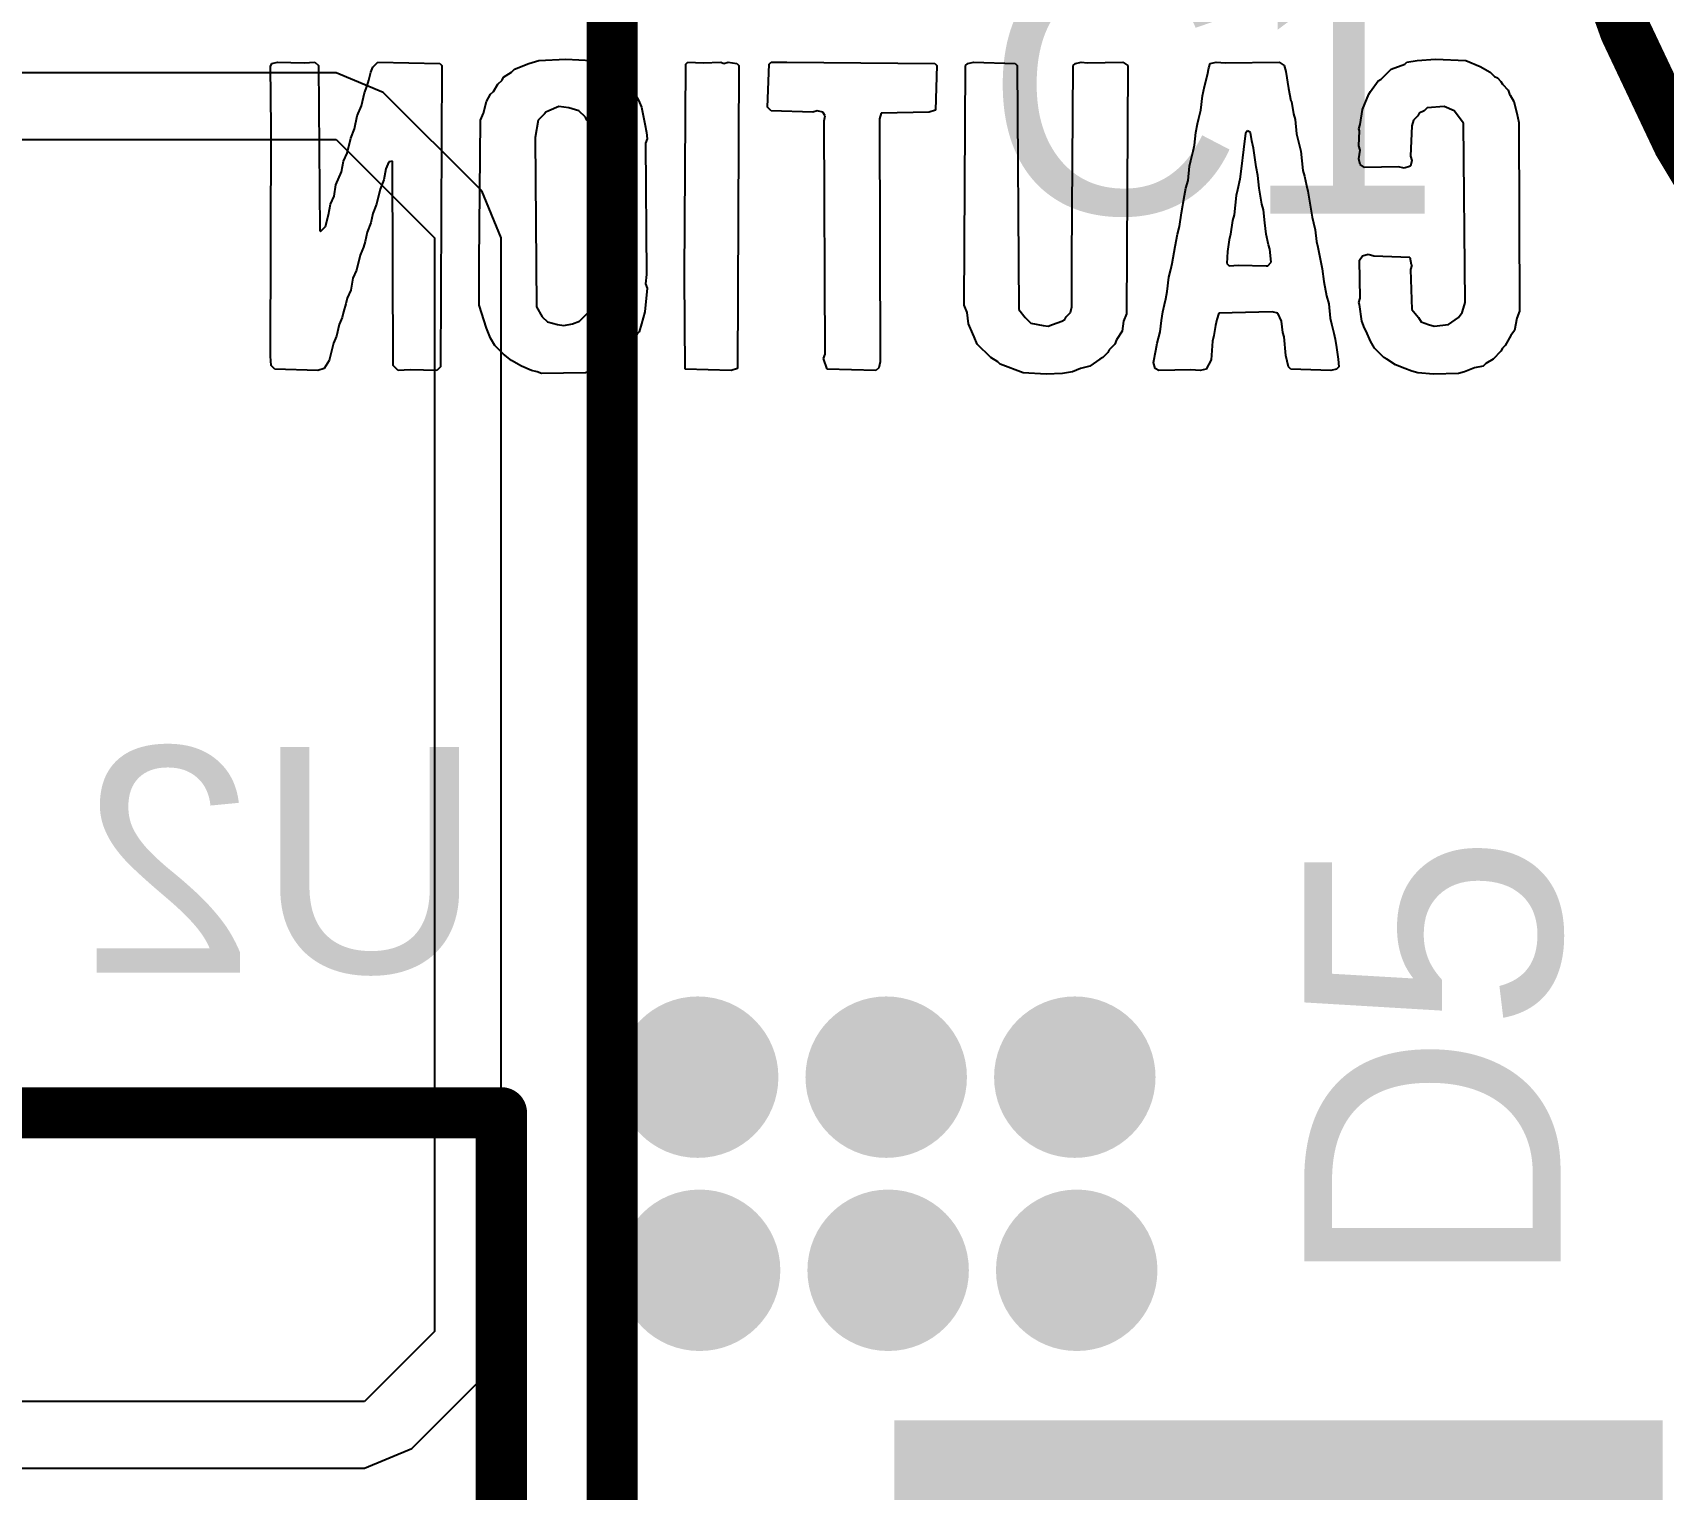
# Model space of a CAD drawing. Header units: millimetres. Extents: x -6 to 110, y 0 to 86.
# Drawn here: x 18.224 to 22.264, y 17.813 to 21.422 of the extents above; entities that cross this region are included whole.
import ezdxf

# ---------------------------------------------------------------- set-up
doc = ezdxf.new("R2010")
doc.units = ezdxf.units.MM
for name, color, linetype in [('BottomLayer', 5, 'Continuous'), ('BottomOverlay', 54, 'Continuous'), ('MidLayer1', 16, 'Continuous'), ('MidLayer2', 76, 'Continuous'), ('TopLayer', 1, 'Continuous'), ('TopOverlay', 2, 'Continuous'), ('TopPaste', 8, 'Continuous'), ('TopSolder', 216, 'Continuous'), ('ViaHoleLayer', 16, 'Continuous')]:
    doc.layers.add(name, color=color, linetype=linetype)
doc.styles.add('Arial', font='', dxfattribs={"height": 0.2})
doc.styles.get('Arial').set_extended_font_data('Arial')

# ---------------------------------------------------------------- blocks, each defined once
blk = doc.blocks.new('KCXC1302G6R8MF_15')
at = {"layer": 'TopOverlay'}
for p, q in [((2.5947, 1.8122), (2.8222, 1.4473)), ((2.8222, 1.4473), (2.9969, 1.0543))]:
    blk.add_line(p, q, dxfattribs=at)
at = {"layer": 'TopOverlay', "const_width": 0.127}
blk.add_lwpolyline([(3.1496, 0, 1), (-3.1496, 0, 1)], format="xyb", close=True, dxfattribs=at)
blk = doc.blocks.new('HF32FA_G_005_HSL1_27')
at = {"layer": 'TopOverlay', "const_width": 0.127}
blk.add_lwpolyline([(-8.8138, -5.08), (8.8138, -5.08)], dxfattribs=at)
blk = doc.blocks.new('SOT_89_3_B_42')
at = {"layer": 'BottomOverlay', "const_width": 0.127}
for points in [[(-2.3114, 0.889), (-2.3114, -1.7272)], [(-1.1176, -1.7272), (-2.3114, -1.7272)]]:
    blk.add_lwpolyline(points, dxfattribs=at)
at = {"layer": 'BottomOverlay', "const_width": 0.0635}
for points in [[(-2.3432, -1.7272, 1), (-2.2797, -1.7272, 1)], [(-2.3432, -1.7272, 1), (-2.2797, -1.7272, 1)], [(-1.1494, -1.7272, 1), (-1.0859, -1.7272, 1)]]:
    blk.add_lwpolyline(points, format="xyb", close=True, dxfattribs=at)
blk = doc.blocks.new('SMA_63')
at = {"layer": 'TopLayer'}
blk.add_hatch(color=1, dxfattribs=at).paths.add_polyline_path([(0.85, 0.85), (3.15, 0.85), (3.15, -0.85), (0.85, -0.85)])
at = {"layer": 'TopPaste'}
blk.add_hatch(color=8, dxfattribs=at).paths.add_polyline_path([(0.85, 0.85), (3.15, 0.85), (3.15, -0.85), (0.85, -0.85)])
at = {"layer": 'TopSolder'}
blk.add_hatch(color=216, dxfattribs=at).paths.add_polyline_path([(0.7484, 0.9516), (3.2516, 0.9516), (3.2516, -0.9516), (0.7484, -0.9516)])

msp = doc.modelspace()

# ---------------------------------------------------------------- hatches: boundary and pattern name
at = {"layer": 'BottomLayer'}
h = msp.add_hatch(color=5, dxfattribs=at)
edge = h.paths.add_edge_path()
edge.add_arc((19.8714, 18.8341), 0.2, 0, 360)
h = msp.add_hatch(color=5, dxfattribs=at)
edge = h.paths.add_edge_path()
edge.add_arc((20.3385, 18.8341), 0.2, 0, 360)
h = msp.add_hatch(color=5, dxfattribs=at)
edge = h.paths.add_edge_path()
edge.add_arc((20.8057, 18.8341), 0.2, 0, 360)
h = msp.add_hatch(color=5, dxfattribs=at)
edge = h.paths.add_edge_path()
edge.add_arc((19.8762, 18.3556), 0.2, 0, 360)
h = msp.add_hatch(color=5, dxfattribs=at)
edge = h.paths.add_edge_path()
edge.add_arc((20.3433, 18.3556), 0.2, 0, 360)
h = msp.add_hatch(color=5, dxfattribs=at)
edge = h.paths.add_edge_path()
edge.add_arc((20.8104, 18.3556), 0.2, 0, 360)
at = {"layer": 'MidLayer1'}
h = msp.add_hatch(color=16, dxfattribs=at)
edge = h.paths.add_edge_path()
edge.add_arc((19.8714, 18.8341), 0.2, 0, 360)
h = msp.add_hatch(color=16, dxfattribs=at)
edge = h.paths.add_edge_path()
edge.add_arc((20.3385, 18.8341), 0.2, 0, 360)
h = msp.add_hatch(color=16, dxfattribs=at)
edge = h.paths.add_edge_path()
edge.add_arc((20.8057, 18.8341), 0.2, 0, 360)
h = msp.add_hatch(color=16, dxfattribs=at)
edge = h.paths.add_edge_path()
edge.add_arc((19.8762, 18.3556), 0.2, 0, 360)
h = msp.add_hatch(color=16, dxfattribs=at)
edge = h.paths.add_edge_path()
edge.add_arc((20.3433, 18.3556), 0.2, 0, 360)
h = msp.add_hatch(color=16, dxfattribs=at)
edge = h.paths.add_edge_path()
edge.add_arc((20.8104, 18.3556), 0.2, 0, 360)
at = {"layer": 'MidLayer2'}
h = msp.add_hatch(color=76, dxfattribs=at)
edge = h.paths.add_edge_path()
edge.add_arc((19.8714, 18.8341), 0.2, 0, 360)
h = msp.add_hatch(color=76, dxfattribs=at)
edge = h.paths.add_edge_path()
edge.add_arc((20.3385, 18.8341), 0.2, 0, 360)
h = msp.add_hatch(color=76, dxfattribs=at)
edge = h.paths.add_edge_path()
edge.add_arc((20.8057, 18.8341), 0.2, 0, 360)
h = msp.add_hatch(color=76, dxfattribs=at)
edge = h.paths.add_edge_path()
edge.add_arc((19.8762, 18.3556), 0.2, 0, 360)
h = msp.add_hatch(color=76, dxfattribs=at)
edge = h.paths.add_edge_path()
edge.add_arc((20.3433, 18.3556), 0.2, 0, 360)
h = msp.add_hatch(color=76, dxfattribs=at)
edge = h.paths.add_edge_path()
edge.add_arc((20.8104, 18.3556), 0.2, 0, 360)
at = {"layer": 'TopLayer'}
h = msp.add_hatch(color=1, dxfattribs=at)
edge = h.paths.add_edge_path()
edge.add_arc((19.8714, 18.8341), 0.2, 0, 360)
h = msp.add_hatch(color=1, dxfattribs=at)
edge = h.paths.add_edge_path()
edge.add_arc((20.3385, 18.8341), 0.2, 0, 360)
h = msp.add_hatch(color=1, dxfattribs=at)
edge = h.paths.add_edge_path()
edge.add_arc((20.8057, 18.8341), 0.2, 0, 360)
h = msp.add_hatch(color=1, dxfattribs=at)
edge = h.paths.add_edge_path()
edge.add_arc((19.8762, 18.3556), 0.2, 0, 360)
h = msp.add_hatch(color=1, dxfattribs=at)
edge = h.paths.add_edge_path()
edge.add_arc((20.3433, 18.3556), 0.2, 0, 360)
h = msp.add_hatch(color=1, dxfattribs=at)
edge = h.paths.add_edge_path()
edge.add_arc((20.8104, 18.3556), 0.2, 0, 360)
at = {"layer": 'ViaHoleLayer'}
h = msp.add_hatch(color=16, dxfattribs=at)
edge = h.paths.add_edge_path()
edge.add_arc((19.8714, 18.8341), 0.1, 0, 360)
h = msp.add_hatch(color=16, dxfattribs=at)
edge = h.paths.add_edge_path()
edge.add_arc((20.3385, 18.8341), 0.1, 0, 360)
h = msp.add_hatch(color=16, dxfattribs=at)
edge = h.paths.add_edge_path()
edge.add_arc((20.8057, 18.8341), 0.1, 0, 360)
h = msp.add_hatch(color=16, dxfattribs=at)
edge = h.paths.add_edge_path()
edge.add_arc((19.8762, 18.3556), 0.1, 0, 360)
h = msp.add_hatch(color=16, dxfattribs=at)
edge = h.paths.add_edge_path()
edge.add_arc((20.3433, 18.3556), 0.1, 0, 360)
h = msp.add_hatch(color=16, dxfattribs=at)
edge = h.paths.add_edge_path()
edge.add_arc((20.8104, 18.3556), 0.1, 0, 360)

# ---------------------------------------------------------------- linework, layer by layer
at = {"layer": 'BottomOverlay'}
for p, q in [((18.8129, 21.3385), (18.8165, 21.3456)), ((18.8147, 21.1874), (18.8129, 21.3385)), ((18.8165, 21.3456), (18.8307, 21.3491)), ((18.8307, 21.3491), (18.8964, 21.3474)), ((18.8964, 21.3474), (18.9231, 21.3491)), ((18.9231, 21.3491), (18.932, 21.3403)), ((18.932, 21.3403), (18.9355, 20.9314)), ((19.0618, 21.3243), (19.0671, 21.3367)), ((19.0671, 21.3367), (19.0795, 21.3491)), ((19.0795, 21.3491), (19.2324, 21.3456)), ((19.2324, 21.3456), (19.2377, 21.3403)), ((19.2377, 21.3403), (19.2342, 20.5937)), ((19.4101, 21.3243), (19.4173, 21.3314)), ((19.4173, 21.3314), (19.4528, 21.3456)), ((19.4528, 21.3456), (19.4777, 21.3527)), ((19.4777, 21.3527), (19.5452, 21.3563)), ((19.5452, 21.3563), (19.6092, 21.3527)), ((19.6092, 21.3527), (19.6412, 21.3385)), ((19.6412, 21.3385), (19.6661, 21.3243)), ((19.8385, 20.8212), (19.8421, 21.3438)), ((19.8421, 21.3438), (19.8474, 21.3491)), ((19.8474, 21.3491), (19.8847, 21.3474)), ((19.8847, 21.3474), (19.9292, 21.3491)), ((19.9292, 21.3491), (19.9363, 21.3456)), ((19.9363, 21.3456), (19.947, 21.3491)), ((19.947, 21.3491), (19.9683, 21.3456)), ((19.9683, 21.3456), (19.9736, 21.3403)), ((19.9736, 21.3403), (19.9701, 20.5901)), ((20.0447, 21.2372), (20.0483, 21.3438)), ((20.0483, 21.3438), (20.0536, 21.3491)), ((20.0536, 21.3491), (20.0892, 21.3491)), ((20.0892, 21.3491), (20.0927, 21.3491)), ((20.0927, 21.3491), (20.4589, 21.3456)), ((20.4589, 21.3456), (20.4642, 21.3403)), ((20.4642, 21.3403), (20.4607, 21.2301)), ((20.5318, 20.7466), (20.5353, 21.3403)), ((20.5353, 21.3403), (20.5406, 21.3456)), ((20.5406, 21.3456), (20.5549, 21.3491)), ((20.5549, 21.3491), (20.658, 21.3456)), ((20.658, 21.3456), (20.6633, 21.3403)), ((20.6633, 21.3403), (20.6668, 20.7359)), ((20.7984, 20.8603), (20.8019, 21.3403)), ((20.8019, 21.3403), (20.8073, 21.3456)), ((20.8073, 21.3456), (20.8215, 21.3491)), ((20.8215, 21.3491), (20.8375, 21.3474)), ((20.8375, 21.3474), (20.9246, 21.3491)), ((20.9246, 21.3491), (20.937, 21.3403)), ((20.937, 21.3403), (20.9335, 20.7252)), ((21.1343, 21.3172), (21.1379, 21.3349)), ((21.1379, 21.3349), (21.1414, 21.3456)), ((21.1414, 21.3456), (21.1557, 21.3491)), ((21.1557, 21.3491), (21.1788, 21.3474)), ((21.1788, 21.3474), (21.3121, 21.3491)), ((21.3121, 21.3491), (21.3245, 21.3403)), ((21.3245, 21.3403), (21.3281, 21.326)), ((21.5645, 21.3065), (21.5894, 21.3314)), ((21.5894, 21.3314), (21.6232, 21.3438)), ((21.6232, 21.3438), (21.6285, 21.3491)), ((21.6285, 21.3491), (21.6534, 21.3527)), ((21.6534, 21.3527), (21.6996, 21.3563)), ((21.6996, 21.3563), (21.7742, 21.3527)), ((21.7742, 21.3527), (21.8098, 21.3385)), ((21.8098, 21.3385), (21.8347, 21.3243)), ((19.0458, 21.2727), (19.0529, 21.2905)), ((19.0529, 21.2905), (19.0564, 21.3047)), ((19.0564, 21.3047), (19.0618, 21.3243)), ((19.3657, 21.2763), (19.3764, 21.294)), ((19.3764, 21.294), (19.387, 21.3047)), ((19.387, 21.3047), (19.3906, 21.3118)), ((19.3906, 21.3118), (19.4101, 21.3243)), ((19.6661, 21.3243), (19.6732, 21.3172)), ((19.6732, 21.3172), (19.6803, 21.3136)), ((19.6803, 21.3136), (19.707, 21.2869)), ((21.1272, 21.2887), (21.1343, 21.3172)), ((21.3281, 21.326), (21.3352, 21.2834)), ((21.5378, 21.2763), (21.5574, 21.3029)), ((21.5574, 21.3029), (21.5645, 21.3065)), ((21.8347, 21.3243), (21.8453, 21.3136)), ((21.8453, 21.3136), (21.8525, 21.31)), ((21.8525, 21.31), (21.8613, 21.3012)), ((21.8613, 21.3012), (21.8649, 21.294)), ((21.8649, 21.294), (21.8791, 21.2798)), ((19.0386, 21.2407), (19.0458, 21.2727)), ((19.3408, 21.2229), (19.3479, 21.2514)), ((19.3479, 21.2514), (19.3586, 21.2692)), ((19.3586, 21.2692), (19.3657, 21.2763)), ((19.707, 21.2869), (19.7105, 21.2798)), ((19.7105, 21.2798), (19.7248, 21.2549)), ((19.7248, 21.2549), (19.7319, 21.2372)), ((21.1183, 21.2301), (21.1219, 21.2656)), ((21.1219, 21.2656), (21.1272, 21.2887)), ((21.3352, 21.2834), (21.3405, 21.2532)), ((21.3405, 21.2532), (21.3423, 21.2514)), ((21.3423, 21.2514), (21.3476, 21.2212)), ((21.5183, 21.2318), (21.5343, 21.2692)), ((21.5343, 21.2692), (21.5378, 21.2763)), ((21.8791, 21.2798), (21.8827, 21.2692)), ((21.8827, 21.2692), (21.8844, 21.2674)), ((21.8844, 21.2674), (21.8933, 21.2514)), ((21.8933, 21.2514), (21.9004, 21.2229)), ((19.0209, 21.1838), (19.028, 21.2158)), ((19.028, 21.2158), (19.0386, 21.2407)), ((19.3337, 21.2052), (19.3408, 21.2229)), ((19.4901, 21.2194), (19.4759, 21.2052)), ((19.4919, 21.2212), (19.4901, 21.2194)), ((19.4955, 21.2247), (19.4919, 21.2212)), ((19.5026, 21.2283), (19.4955, 21.2247)), ((19.5275, 21.2389), (19.5026, 21.2283)), ((19.5523, 21.2354), (19.5275, 21.2389)), ((19.5772, 21.2283), (19.5523, 21.2354)), ((19.5932, 21.2123), (19.5772, 21.2283)), ((19.5968, 21.2052), (19.5932, 21.2123)), ((19.7319, 21.2372), (19.7408, 21.1963)), ((20.0536, 21.2283), (20.0447, 21.2372)), ((20.1567, 21.2247), (20.0536, 21.2283)), ((20.1674, 21.2283), (20.1567, 21.2247)), ((20.1816, 21.2247), (20.1674, 21.2283)), ((20.1869, 21.2158), (20.1816, 21.2247)), ((20.1851, 21.2034), (20.1869, 21.2158)), ((20.3256, 21.2229), (20.322, 21.2087)), ((20.4447, 21.2247), (20.3256, 21.2229)), ((20.4607, 21.2301), (20.4447, 21.2247)), ((21.1094, 21.1963), (21.113, 21.2105)), ((21.113, 21.2105), (21.1183, 21.2301)), ((21.3476, 21.2212), (21.3512, 21.2069)), ((21.5129, 21.1945), (21.5183, 21.2318)), ((21.6551, 21.2158), (21.6445, 21.2052)), ((21.6587, 21.2229), (21.6551, 21.2158)), ((21.6711, 21.2283), (21.6587, 21.2229)), ((21.6783, 21.2354), (21.6711, 21.2283)), ((21.7209, 21.2389), (21.6783, 21.2354)), ((21.7458, 21.2283), (21.7209, 21.2389)), ((21.7689, 21.1981), (21.7458, 21.2283)), ((21.9004, 21.2229), (21.9058, 21.1998)), ((18.8129, 20.6204), (18.8147, 21.1838)), ((18.8147, 21.1838), (18.8147, 21.1874)), ((19.012, 21.1607), (19.0209, 21.1838)), ((19.3302, 20.8532), (19.3337, 21.2052)), ((19.4759, 21.2052), (19.4688, 21.1625)), ((19.6039, 21.1981), (19.5968, 21.2052)), ((19.6074, 20.8106), (19.6039, 21.1981)), ((19.7408, 21.1963), (19.7443, 21.175)), ((19.7443, 21.175), (19.7461, 21.159)), ((20.1869, 20.6257), (20.1851, 21.2034)), ((20.322, 21.2087), (20.3238, 20.6061)), ((21.1023, 21.143), (21.1059, 21.175)), ((21.1059, 21.175), (21.1094, 21.1963)), ((21.2285, 21.1732), (21.2232, 21.1323)), ((21.2339, 21.1785), (21.2285, 21.1732)), ((21.241, 21.175), (21.2339, 21.1785)), ((21.2445, 21.1536), (21.241, 21.175)), ((21.3512, 21.2069), (21.3547, 21.1714)), ((21.3547, 21.1714), (21.3654, 21.1287)), ((21.5094, 21.1838), (21.5129, 21.1945)), ((21.5112, 21.1785), (21.5094, 21.1838)), ((21.5094, 21.1412), (21.5112, 21.1785)), ((21.6409, 21.1909), (21.6374, 21.1163)), ((21.6445, 21.2052), (21.6409, 21.1909)), ((21.7725, 20.7537), (21.7689, 21.1981)), ((21.9058, 21.1998), (21.9076, 20.7323)), ((19.0031, 21.1234), (19.012, 21.1607)), ((19.4688, 21.1625), (19.4724, 20.743)), ((19.7461, 21.159), (19.7425, 21.1483)), ((19.7425, 21.1483), (19.7443, 20.823)), ((21.0935, 21.1056), (21.0988, 21.1287)), ((21.0988, 21.1287), (21.1023, 21.143)), ((21.2232, 21.1323), (21.2179, 21.0843)), ((21.2481, 21.1358), (21.2445, 21.1536)), ((21.2552, 21.0896), (21.2481, 21.1358)), ((21.3654, 21.1287), (21.3707, 21.0807)), ((21.5129, 21.1305), (21.5094, 21.1412)), ((21.5094, 21.1092), (21.5129, 21.1305)), ((18.9889, 21.0772), (18.9942, 21.1039)), ((18.9942, 21.1039), (19.0031, 21.1234)), ((19.1062, 21.1021), (19.0991, 21.0843)), ((19.1151, 21.1039), (19.1062, 21.1021)), ((19.1169, 20.5973), (19.1151, 21.1039)), ((21.0863, 21.0559), (21.0899, 21.0914)), ((21.0899, 21.0914), (21.0935, 21.1056)), ((21.2588, 21.0683), (21.2552, 21.0896)), ((21.5129, 21.095), (21.5094, 21.1092)), ((21.5236, 21.0879), (21.5129, 21.095)), ((21.6072, 21.0896), (21.5236, 21.0879)), ((21.6214, 21.0861), (21.6072, 21.0896)), ((21.6374, 21.0914), (21.6214, 21.0861)), ((21.6374, 21.1163), (21.6409, 21.1056)), ((21.6409, 21.1056), (21.6374, 21.0914)), ((18.9747, 21.0452), (18.9889, 21.0772)), ((19.0937, 21.0576), (19.0849, 21.0345)), ((19.0991, 21.0843), (19.0937, 21.0576)), ((21.081, 21.0363), (21.0863, 21.0559)), ((21.2143, 21.0594), (21.209, 21.0327)), ((21.2179, 21.0843), (21.2143, 21.0594)), ((21.2623, 21.0363), (21.2588, 21.0683)), ((21.3707, 21.0807), (21.3743, 21.0665)), ((21.3743, 21.0665), (21.3796, 21.0434)), ((18.9622, 20.9972), (18.9711, 21.0168)), ((18.9711, 21.0168), (18.9747, 21.0452)), ((19.0849, 21.0345), (19.076, 20.9972)), ((21.0703, 20.9759), (21.0775, 21.0185)), ((21.0775, 21.0185), (21.081, 21.0363)), ((21.2054, 21.0185), (21.2001, 20.9705)), ((21.209, 21.0327), (21.2054, 21.0185)), ((21.2694, 20.9972), (21.2623, 21.0363)), ((21.3796, 21.0434), (21.3832, 21.0292)), ((21.3832, 21.0292), (21.3939, 20.9652)), ((18.9498, 20.9421), (18.9569, 20.9705)), ((18.9569, 20.9705), (18.9622, 20.9972)), ((19.0671, 20.9741), (19.0618, 20.951)), ((19.076, 20.9972), (19.0671, 20.9741)), ((21.065, 20.9421), (21.0703, 20.9759)), ((21.2001, 20.9705), (21.1965, 20.9563)), ((21.273, 20.983), (21.2694, 20.9972)), ((21.2765, 20.951), (21.273, 20.983)), ((18.9355, 20.9314), (18.9373, 20.9297)), ((18.9373, 20.9297), (18.9498, 20.9421)), ((19.0529, 20.9279), (19.0475, 20.9048)), ((19.0618, 20.951), (19.0529, 20.9279)), ((21.0597, 20.9225), (21.065, 20.9421)), ((21.1965, 20.9563), (21.1912, 20.9225)), ((21.2801, 20.9225), (21.2765, 20.951)), ((21.3939, 20.9652), (21.3974, 20.951)), ((21.3974, 20.951), (21.401, 20.9332)), ((21.401, 20.9332), (21.4045, 20.9048)), ((19.044, 20.8905), (19.0351, 20.871)), ((19.0475, 20.9048), (19.044, 20.8905)), ((21.0472, 20.8497), (21.0543, 20.8923)), ((21.0543, 20.8923), (21.0597, 20.9225)), ((21.1877, 20.9083), (21.1841, 20.8799)), ((21.1912, 20.9225), (21.1877, 20.9083)), ((21.2854, 20.8959), (21.2801, 20.9225)), ((21.289, 20.8852), (21.2854, 20.8959)), ((21.4045, 20.9048), (21.4081, 20.8905)), ((21.4081, 20.8905), (21.4187, 20.8372)), ((19.0351, 20.871), (19.0262, 20.8337)), ((19.3302, 20.8497), (19.3302, 20.8532)), ((19.3302, 20.7466), (19.3302, 20.8497)), ((20.7984, 20.8568), (20.7984, 20.8603)), ((20.7984, 20.743), (20.7984, 20.8568)), ((21.0437, 20.8354), (21.0472, 20.8497)), ((21.1841, 20.8799), (21.1823, 20.8497)), ((21.1823, 20.8497), (21.1877, 20.8443)), ((21.1877, 20.8443), (21.2108, 20.8461)), ((21.2108, 20.8461), (21.2801, 20.8443)), ((21.2836, 20.8443), (21.2925, 20.8532)), ((21.2925, 20.8532), (21.289, 20.8852)), ((21.5112, 20.8586), (21.5183, 20.8692)), ((21.5129, 20.7643), (21.5112, 20.8586)), ((21.5183, 20.8692), (21.5325, 20.8728)), ((21.5325, 20.8728), (21.5467, 20.8692)), ((21.5467, 20.8692), (21.6356, 20.8657)), ((21.6356, 20.8657), (21.6391, 20.8479)), ((21.6409, 20.8461), (21.6374, 20.8354)), ((21.6391, 20.8479), (21.6409, 20.8461)), ((19.0173, 20.8141), (19.012, 20.7839)), ((19.0262, 20.8337), (19.0173, 20.8141)), ((19.6039, 20.743), (19.6074, 20.8106)), ((19.7443, 20.823), (19.7425, 20.7999)), ((19.8385, 20.8177), (19.8385, 20.8212)), ((19.8403, 20.5884), (19.8385, 20.8177)), ((21.0348, 20.7803), (21.0383, 20.8159)), ((21.0383, 20.8159), (21.0437, 20.8354)), ((21.2801, 20.8443), (21.2836, 20.8443)), ((21.4187, 20.8372), (21.4223, 20.8052)), ((21.4223, 20.8052), (21.4294, 20.7697)), ((21.6374, 20.8354), (21.6409, 20.7359)), ((19.012, 20.7839), (19.0031, 20.7643)), ((19.7461, 20.7892), (19.7408, 20.7306)), ((19.7425, 20.7999), (19.7461, 20.7892)), ((21.0312, 20.7626), (21.0348, 20.7803)), ((21.4294, 20.7697), (21.4347, 20.7501)), ((18.9942, 20.7306), (18.9907, 20.7164)), ((18.9995, 20.7501), (18.9942, 20.7306)), ((19.0031, 20.7643), (18.9995, 20.7501)), ((19.3479, 20.6897), (19.3302, 20.7466)), ((19.4724, 20.743), (19.4866, 20.7181)), ((19.579, 20.7075), (19.6003, 20.7288)), ((19.6003, 20.7288), (19.6039, 20.743)), ((19.7408, 20.7306), (19.7319, 20.7004)), ((20.5389, 20.7288), (20.5318, 20.7466)), ((20.5424, 20.7004), (20.5389, 20.7288)), ((20.6668, 20.7359), (20.6828, 20.7164)), ((20.7842, 20.7181), (20.7948, 20.7288)), ((20.7948, 20.7288), (20.7984, 20.743)), ((20.9335, 20.7252), (20.9264, 20.7075)), ((21.0206, 20.7092), (21.0241, 20.7306)), ((21.0241, 20.7306), (21.0277, 20.7483)), ((21.0277, 20.7483), (21.0312, 20.7626)), ((21.1628, 20.727), (21.1574, 20.711)), ((21.2943, 20.7306), (21.1628, 20.727)), ((21.3085, 20.727), (21.2943, 20.7306)), ((21.3174, 20.7075), (21.3085, 20.727)), ((21.4347, 20.7501), (21.4383, 20.7146)), ((21.5094, 20.7537), (21.5129, 20.7643)), ((21.5112, 20.7483), (21.5094, 20.7537)), ((21.5165, 20.7075), (21.5112, 20.7483)), ((21.6409, 20.7359), (21.6569, 20.7164)), ((21.7565, 20.7164), (21.7654, 20.7288)), ((21.7654, 20.7288), (21.7689, 20.7395)), ((21.7689, 20.7395), (21.7725, 20.7537)), ((21.9076, 20.7323), (21.9004, 20.7146)), ((18.9835, 20.6986), (18.9764, 20.6701)), ((18.9907, 20.7164), (18.9835, 20.6986)), ((19.3586, 20.6648), (19.3479, 20.6897)), ((19.4866, 20.7181), (19.499, 20.7057)), ((19.499, 20.7057), (19.5239, 20.6986)), ((19.5239, 20.6986), (19.5399, 20.6968)), ((19.5399, 20.6968), (19.5612, 20.7004)), ((19.5612, 20.7004), (19.579, 20.7075)), ((19.7319, 20.7004), (19.7265, 20.6808)), ((20.5531, 20.6755), (20.5424, 20.7004)), ((20.6828, 20.7164), (20.6971, 20.7021)), ((20.6971, 20.7021), (20.7273, 20.6968)), ((20.7273, 20.6968), (20.7397, 20.695)), ((20.7397, 20.695), (20.7504, 20.6986)), ((20.7504, 20.6986), (20.7735, 20.7075)), ((20.7735, 20.7075), (20.7806, 20.711)), ((20.7806, 20.711), (20.7842, 20.7181)), ((20.9264, 20.7075), (20.9228, 20.6826)), ((21.017, 20.6808), (21.0206, 20.7092)), ((21.1539, 20.6968), (21.1503, 20.6719)), ((21.1574, 20.711), (21.1539, 20.6968)), ((21.321, 20.679), (21.3174, 20.7075)), ((21.4383, 20.7146), (21.4418, 20.7004)), ((21.4418, 20.7004), (21.4472, 20.6772)), ((21.5236, 20.6897), (21.5165, 20.7075)), ((21.5272, 20.6826), (21.5236, 20.6897)), ((21.6569, 20.7164), (21.664, 20.7057)), ((21.664, 20.7057), (21.6818, 20.6986)), ((21.6818, 20.6986), (21.696, 20.695)), ((21.696, 20.695), (21.7316, 20.6986)), ((21.7316, 20.6986), (21.7565, 20.7164)), ((21.8951, 20.6844), (21.8862, 20.6719)), ((21.9004, 20.7146), (21.8951, 20.6844)), ((18.9693, 20.6524), (18.9587, 20.6097)), ((18.9764, 20.6701), (18.9693, 20.6524)), ((19.3693, 20.647), (19.3586, 20.6648)), ((19.3906, 20.6257), (19.3693, 20.647)), ((19.7212, 20.6755), (19.7034, 20.6435)), ((19.7265, 20.6808), (19.7212, 20.6755)), ((20.5566, 20.6684), (20.5531, 20.6755)), ((20.5638, 20.6506), (20.5566, 20.6684)), ((20.5975, 20.6168), (20.5638, 20.6506)), ((20.905, 20.6506), (20.8908, 20.6364)), ((20.9086, 20.6612), (20.905, 20.6506)), ((20.9228, 20.6826), (20.9086, 20.6612)), ((21.0064, 20.6346), (21.0099, 20.6524)), ((21.0099, 20.6524), (21.017, 20.6808)), ((21.1468, 20.6577), (21.1432, 20.6115)), ((21.1503, 20.6719), (21.1468, 20.6577)), ((21.3245, 20.6684), (21.321, 20.679)), ((21.3281, 20.6221), (21.3245, 20.6684)), ((21.4472, 20.6772), (21.4507, 20.663)), ((21.4507, 20.663), (21.4543, 20.6417)), ((21.5378, 20.6577), (21.5272, 20.6826)), ((21.5485, 20.6399), (21.5378, 20.6577)), ((21.872, 20.647), (21.8649, 20.6399)), ((21.8862, 20.6719), (21.872, 20.647)), ((18.8147, 20.5973), (18.8129, 20.6204)), ((18.9587, 20.6097), (18.9462, 20.5901)), ((19.4101, 20.6097), (19.3906, 20.6257)), ((19.435, 20.5955), (19.4101, 20.6097)), ((19.6661, 20.6097), (19.6448, 20.5955)), ((19.6732, 20.6133), (19.6661, 20.6097)), ((19.7034, 20.6435), (19.6732, 20.6133)), ((20.1834, 20.615), (20.1869, 20.6257)), ((20.1923, 20.5884), (20.1834, 20.615)), ((20.3238, 20.6061), (20.3202, 20.5919)), ((20.6153, 20.6061), (20.5975, 20.6168)), ((20.6206, 20.6008), (20.6153, 20.6061)), ((20.8677, 20.6133), (20.8428, 20.5955)), ((20.8748, 20.6168), (20.8677, 20.6133)), ((20.8873, 20.6293), (20.8748, 20.6168)), ((20.8908, 20.6364), (20.8873, 20.6293)), ((21.001, 20.6044), (21.0064, 20.6346)), ((21.0046, 20.5901), (21.001, 20.6044)), ((21.1432, 20.6115), (21.1308, 20.5884)), ((21.3352, 20.5937), (21.3281, 20.6221)), ((21.4543, 20.6417), (21.4578, 20.6133)), ((21.4578, 20.6133), (21.4596, 20.5937)), ((21.5716, 20.6168), (21.5485, 20.6399)), ((21.5787, 20.6133), (21.5716, 20.6168)), ((21.6, 20.599), (21.5787, 20.6133)), ((21.8418, 20.6133), (21.824, 20.6026)), ((21.8613, 20.6328), (21.8418, 20.6133)), ((21.8649, 20.6399), (21.8613, 20.6328)), ((18.8236, 20.5884), (18.8147, 20.5973)), ((18.9302, 20.5848), (18.8236, 20.5884)), ((18.9462, 20.5901), (18.9302, 20.5848)), ((19.1293, 20.5848), (19.1169, 20.5973)), ((19.1595, 20.5866), (19.1293, 20.5848)), ((19.2253, 20.5848), (19.1595, 20.5866)), ((19.2342, 20.5937), (19.2253, 20.5848)), ((19.4599, 20.5848), (19.435, 20.5955)), ((19.4741, 20.5813), (19.4599, 20.5848)), ((19.4848, 20.5777), (19.4741, 20.5813)), ((19.5932, 20.5795), (19.4848, 20.5777)), ((19.6074, 20.583), (19.5932, 20.5795)), ((19.6252, 20.5901), (19.6074, 20.583)), ((19.6448, 20.5955), (19.6252, 20.5901)), ((19.9541, 20.5848), (19.8403, 20.5884)), ((19.9701, 20.5901), (19.9541, 20.5848)), ((20.3131, 20.5848), (20.1923, 20.5884)), ((20.3202, 20.5919), (20.3131, 20.5848)), ((20.6775, 20.5795), (20.6206, 20.6008)), ((20.7344, 20.5759), (20.6775, 20.5795)), ((20.7753, 20.5777), (20.7344, 20.5759)), ((20.8002, 20.5813), (20.7753, 20.5777)), ((20.8197, 20.5901), (20.8002, 20.5813)), ((20.8428, 20.5955), (20.8197, 20.5901)), ((21.0135, 20.5848), (21.0046, 20.5901)), ((21.0935, 20.5866), (21.0135, 20.5848)), ((21.1166, 20.5848), (21.0935, 20.5866)), ((21.1308, 20.5884), (21.1166, 20.5848)), ((21.3405, 20.5884), (21.3352, 20.5937)), ((21.4401, 20.5848), (21.3405, 20.5884)), ((21.4543, 20.5884), (21.4401, 20.5848)), ((21.4596, 20.5937), (21.4543, 20.5884)), ((21.6232, 20.5901), (21.6, 20.599)), ((21.6409, 20.583), (21.6232, 20.5901)), ((21.6551, 20.5795), (21.6409, 20.583)), ((21.6943, 20.5759), (21.6551, 20.5795)), ((21.7565, 20.5777), (21.6943, 20.5759)), ((21.7707, 20.5813), (21.7565, 20.5777)), ((21.7956, 20.5919), (21.7707, 20.5813)), ((21.8169, 20.5955), (21.7956, 20.5919)), ((21.824, 20.6026), (21.8169, 20.5955))]:
    msp.add_line(p, q, dxfattribs=at)
at = {"layer": 'MidLayer1'}
for p, q in [((18.9757, 21.3224), (7.3909, 21.3224)), ((19.0923, 21.2741), (18.9757, 21.3224)), ((19.3364, 21.03), (19.0923, 21.2741)), ((7.3226, 21.1574), (18.9757, 21.1574)), ((18.9757, 21.1574), (19.2198, 20.9133)), ((19.3848, 20.9133), (19.3364, 21.03)), ((19.2198, 20.9133), (19.2198, 18.2038)), ((19.3848, 18.2038), (19.3848, 20.9133)), ((19.2198, 18.2038), (19.0463, 18.0303)), ((19.3364, 18.0871), (19.3848, 18.2038)), ((19.163, 17.9137), (19.3364, 18.0871)), ((19.0463, 18.0303), (10.0439, 18.0303)), ((19.0463, 17.8654), (19.163, 17.9137)), ((10.1123, 17.8654), (19.0463, 17.8654))]:
    msp.add_line(p, q, dxfattribs=at)

# ---------------------------------------------------------------- block references
for name, p, rotation in [('HF32FA_G_005_HSL1_27', (14.5796, 19.4056), 90), ('KCXC1302G6R8MF_15', (25.0792, 22.6328), 180), ('SOT_89_3_B_42', (17.0738, 17.0186), 180), ('SMA_63', (21.3106, 14.732), 90)]:
    msp.add_blockref(name, p, dxfattribs=dict(rotation=rotation))

# ---------------------------------------------------------------- texts
at = {"layer": 'BottomOverlay', "style": 'Arial', "text_generation_flag": 2}
msp.add_text('U2', height=0.5588, dxfattribs=at).set_placement((19.3407, 19.093))
at = {"layer": 'TopOverlay', "style": 'Arial'}
msp.add_text('C1', height=0.635, dxfattribs=at).set_placement((20.5821, 20.9739))
msp.add_text('D5', height=0.635, rotation=90, dxfattribs=at).set_placement((22.009, 18.3051))

doc.saveas('drawing.dxf')
